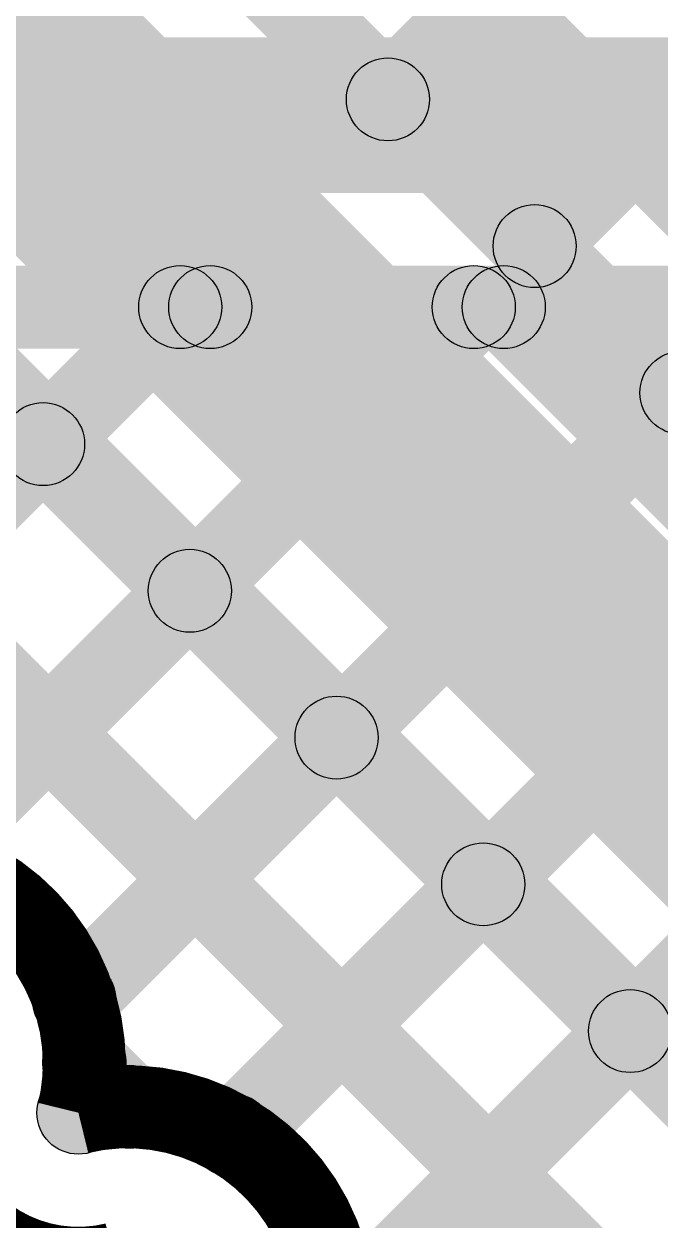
# Model space of a CAD drawing. Header units: millimetres. Extents: x -0.28 to 3.03, y -0.05 to 3.12.
# Drawn here: x 1.8301 to 1.8914, y 1.978 to 2.0933 of the extents above; entities that cross this region are included whole.
import ezdxf

# ---------------------------------------------------------------- set-up
doc = ezdxf.new("R2010")
doc.units = ezdxf.units.MM
doc.header["$MEASUREMENT"] = 0
doc.layers.add('BottomLayer', color=5, linetype='Continuous')
doc.layers.add('TopLayer', color=1, linetype='Continuous')

msp = doc.modelspace()

# ---------------------------------------------------------------- hatches: boundary and pattern name
at = {"layer": 'BottomLayer'}
for points in [[(1.55482, 2.41017), (1.56048, 2.41583), (2.23765, 1.73866), (2.23199, 1.733)], [(1.86804, 2.08319), (1.86238, 2.08885), (2.18936, 2.41583), (2.19502, 2.41017)], [(1.88218, 2.06905), (1.87653, 2.07471), (2.21765, 2.41583), (2.2233, 2.41017)], [(1.89633, 2.05491), (1.89067, 2.06057), (2.24593, 2.41583), (2.25159, 2.41017)], [(1.68181, 2.26377), (1.68746, 2.26943), (2.21823, 1.73866), (2.21257, 1.733)], [(1.65916, 2.24116), (1.67684, 2.25884), (2.21451, 1.72117), (2.19683, 1.70349)], [(1.62818, 2.22367), (1.63384, 2.22933), (2.71083, 1.15234), (2.70517, 1.14668)], [(1.65544, 2.22367), (1.66109, 2.22933), (2.19186, 1.69856), (2.18621, 1.6929)], [(1.81089, 2.02605), (1.80524, 2.0317), (1.82915, 2.05562), (1.83481, 2.04996)], [(1.82285, 2.00972), (1.81719, 2.01537), (1.84329, 2.04147), (1.84895, 2.03582)], [(1.83781, 1.99639), (1.83215, 2.00205), (1.85743, 2.02733), (1.86309, 2.02167)], [(1.85304, 1.98333), (1.84738, 1.98899), (1.87158, 2.01319), (1.87723, 2.00753)], [(1.86274, 1.96476), (1.85708, 1.97041), (1.88572, 1.99905), (1.89138, 1.99339)], [(1.83312, 1.99045), (1.83878, 1.99611), (1.84314, 1.99175), (1.83748, 1.98609)]]:
    msp.add_hatch(color=5, dxfattribs=at).paths.add_polyline_path(points)
h = msp.add_hatch(color=5, dxfattribs=at)
edge = h.paths.add_edge_path()
edge.add_arc((1.86521, 2.08602), 0.004, 0, 360)
h = msp.add_hatch(color=5, dxfattribs=at)
edge = h.paths.add_edge_path()
edge.add_arc((1.87935, 2.07188), 0.004, 0, 360)
h = msp.add_hatch(color=5, dxfattribs=at)
edge = h.paths.add_edge_path()
edge.add_arc((1.8935, 2.05774), 0.004, 0, 360)
h = msp.add_hatch(color=5, dxfattribs=at)
edge = h.paths.add_edge_path()
edge.add_arc((1.83198, 2.05279), 0.004, 0, 360)
h = msp.add_hatch(color=5, dxfattribs=at)
edge = h.paths.add_edge_path()
edge.add_arc((1.84612, 2.03865), 0.004, 0, 360)
h = msp.add_hatch(color=5, dxfattribs=at)
edge = h.paths.add_edge_path()
edge.add_arc((1.86026, 2.0245), 0.004, 0, 360)
h = msp.add_hatch(color=5, dxfattribs=at)
edge = h.paths.add_edge_path()
edge.add_arc((1.8744, 2.01036), 0.004, 0, 360)
h = msp.add_hatch(color=5, dxfattribs=at)
edge = h.paths.add_edge_path()
edge.add_arc((1.83498, 1.99922), 0.004, 0, 360)
h = msp.add_hatch(color=5, dxfattribs=at)
edge = h.paths.add_edge_path()
edge.add_arc((1.88855, 1.99622), 0.004, 0, 360)
h = msp.add_hatch(color=5, dxfattribs=at)
edge = h.paths.add_edge_path()
edge.add_arc((1.83595, 1.99328), 0.004, 0, 360)
h = msp.add_hatch(color=5, dxfattribs=at)
edge = h.paths.add_edge_path()
edge.add_arc((1.83595, 1.99308), 0.004, 0, 360)
h = msp.add_hatch(color=5, dxfattribs=at)
edge = h.paths.add_edge_path()
edge.add_arc((1.83595, 1.99308), 0.004, 0, 360)
h = msp.add_hatch(color=5, dxfattribs=at)
edge = h.paths.add_edge_path()
edge.add_arc((1.83538, 1.98835), 0.004, 0, 360)
h = msp.add_hatch(color=5, dxfattribs=at)
edge = h.paths.add_edge_path()
edge.add_arc((1.83538, 1.98835), 0.004, 0, 360)
h = msp.add_hatch(color=5, dxfattribs=at)
edge = h.paths.add_edge_path()
edge.add_arc((1.84031, 1.98892), 0.004, 0, 360)
h = msp.add_hatch(color=5, dxfattribs=at)
edge = h.paths.add_edge_path()
edge.add_arc((1.85021, 1.98616), 0.004, 0, 360)
at = {"layer": 'TopLayer'}
for points in [[(1.074, 2.077), (1.074, 2.092), (1.95, 2.092), (1.95, 2.077)], [(1.73874, 2.062), (1.73874, 2.07), (1.94234, 2.07), (1.94234, 2.062)], [(1.78868, 2.06317), (1.79434, 2.06883), (1.95033, 1.91284), (1.94467, 1.90718)], [(1.81089, 2.02605), (1.80524, 2.0317), (1.84236, 2.06883), (1.84802, 2.06317)], [(1.81697, 2.06317), (1.82263, 2.06883), (1.95033, 1.94113), (1.94467, 1.93547)], [(1.82285, 2.00972), (1.81719, 2.01537), (1.87065, 2.06883), (1.8763, 2.06317)], [(1.83781, 1.99639), (1.83215, 2.00205), (1.89893, 2.06883), (1.90459, 2.06317)], [(1.84525, 2.06317), (1.85091, 2.06883), (1.95033, 1.96941), (1.94467, 1.96375)], [(1.85304, 1.98333), (1.84738, 1.98899), (1.92722, 2.06883), (1.93287, 2.06317)], [(1.87354, 2.06317), (1.87919, 2.06883), (1.95033, 1.99769), (1.94467, 1.99204)], [(1.86274, 1.96476), (1.85708, 1.97041), (1.94467, 2.058), (1.95033, 2.05234)], [(1.83312, 1.99045), (1.83878, 1.99611), (1.84314, 1.99175), (1.83748, 1.98609)]]:
    msp.add_hatch(color=1, dxfattribs=at).paths.add_polyline_path(points)
h = msp.add_hatch(color=1, dxfattribs=at)
edge = h.paths.add_edge_path()
edge.add_arc((1.84519, 2.066), 0.004, 0, 360)
h = msp.add_hatch(color=1, dxfattribs=at)
edge = h.paths.add_edge_path()
edge.add_arc((1.84808, 2.066), 0.004, 0, 360)
h = msp.add_hatch(color=1, dxfattribs=at)
edge = h.paths.add_edge_path()
edge.add_arc((1.87348, 2.066), 0.004, 0, 360)
h = msp.add_hatch(color=1, dxfattribs=at)
edge = h.paths.add_edge_path()
edge.add_arc((1.87637, 2.066), 0.004, 0, 360)
h = msp.add_hatch(color=1, dxfattribs=at)
edge = h.paths.add_edge_path()
edge.add_arc((1.83498, 1.99922), 0.004, 0, 360)
h = msp.add_hatch(color=1, dxfattribs=at)
edge = h.paths.add_edge_path()
edge.add_arc((1.83595, 1.99328), 0.004, 0, 360)
h = msp.add_hatch(color=1, dxfattribs=at)
edge = h.paths.add_edge_path()
edge.add_arc((1.83595, 1.99308), 0.004, 0, 360)
h = msp.add_hatch(color=1, dxfattribs=at)
edge = h.paths.add_edge_path()
edge.add_arc((1.83595, 1.99308), 0.004, 0, 360)
h = msp.add_hatch(color=1, dxfattribs=at)
edge = h.paths.add_edge_path()
edge.add_arc((1.83538, 1.98835), 0.004, 0, 360)
h = msp.add_hatch(color=1, dxfattribs=at)
edge = h.paths.add_edge_path()
edge.add_arc((1.83538, 1.98835), 0.004, 0, 360)
h = msp.add_hatch(color=1, dxfattribs=at)
edge = h.paths.add_edge_path()
edge.add_arc((1.84031, 1.98892), 0.004, 0, 360)
h = msp.add_hatch(color=1, dxfattribs=at)
edge = h.paths.add_edge_path()
edge.add_arc((1.85021, 1.98616), 0.004, 0, 360)

# ---------------------------------------------------------------- linework, layer by layer
at = {"layer": 'BottomLayer', "const_width": 0.008}
for points in [[(1.81137, 2.01237, -0.48652), (1.83595, 1.99308)], [(1.83595, 1.99308, -0.06018), (1.83538, 1.98835)], [(1.83895, 1.97378, -0.563191), (1.82081, 1.99192)], [(1.83895, 1.97378, -0.563191), (1.82081, 1.99192)], [(1.83538, 1.98835, -0.486521), (1.85997, 1.96906)]]:
    msp.add_lwpolyline(points, format="xyb", dxfattribs=at)
at = {"layer": 'BottomLayer'}
for centre in [(1.86521, 2.08602), (1.87935, 2.07188), (1.8935, 2.05774), (1.83198, 2.05279), (1.84612, 2.03865), (1.86026, 2.0245), (1.8744, 2.01036), (1.83498, 1.99922), (1.88855, 1.99622), (1.83595, 1.99328), (1.83595, 1.99308), (1.83595, 1.99308), (1.83538, 1.98835), (1.83538, 1.98835), (1.84031, 1.98892), (1.85021, 1.98616)]:
    msp.add_circle(centre, 0.004, dxfattribs=at)
at = {"layer": 'TopLayer', "const_width": 0.008}
for points in [[(1.81137, 2.01237, -0.48652), (1.83595, 1.99308)], [(1.83595, 1.99308, -0.06018), (1.83538, 1.98835)], [(1.83895, 1.97378, -0.563191), (1.82081, 1.99192)], [(1.83895, 1.97378, -0.563191), (1.82081, 1.99192)], [(1.83538, 1.98835, -0.486521), (1.85997, 1.96906)]]:
    msp.add_lwpolyline(points, format="xyb", dxfattribs=at)
at = {"layer": 'TopLayer'}
for centre in [(1.84519, 2.066), (1.84808, 2.066), (1.87348, 2.066), (1.87637, 2.066), (1.83498, 1.99922), (1.83595, 1.99328), (1.83595, 1.99308), (1.83595, 1.99308), (1.83538, 1.98835), (1.83538, 1.98835), (1.84031, 1.98892), (1.85021, 1.98616)]:
    msp.add_circle(centre, 0.004, dxfattribs=at)

doc.saveas('drawing.dxf')
